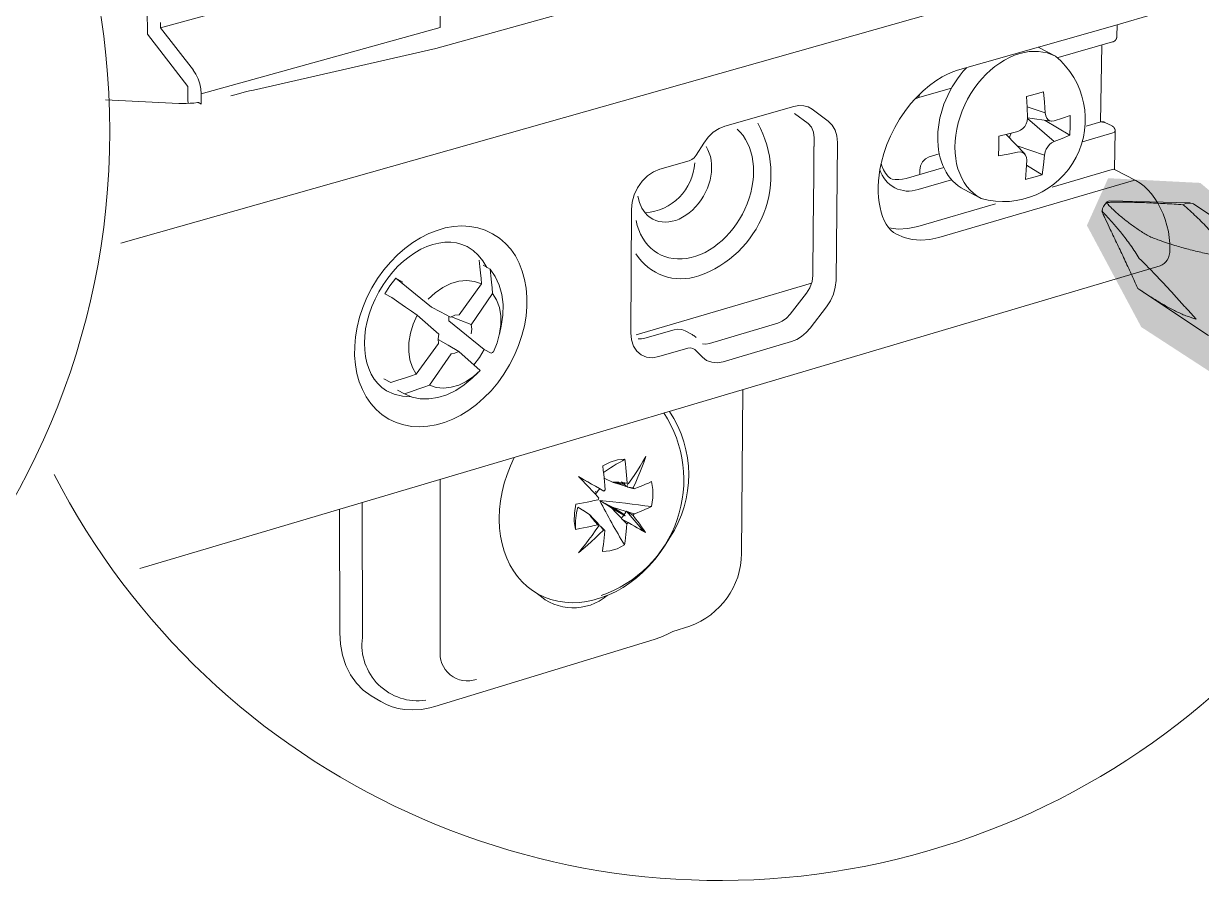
# Model space of a CAD drawing. Header units: metres. Extents: x -8.4 to 7.9, y -3.9 to 2.
# Drawn here: x 7.6978 to 7.84, y -2.4105 to -2.307 of the extents above; entities that cross this region are included whole.
import ezdxf

# ---------------------------------------------------------------- set-up
doc = ezdxf.new("R2010")
doc.units = ezdxf.units.M
doc.header["$MEASUREMENT"] = 0
doc.layers.add('PDF22_Geometry_Num_Penna__1', color=255, linetype='Continuous', lineweight=18)
doc.layers.add('PDF22_Geometry_Num_Penna__7', color=7, linetype='Continuous', lineweight=18)

msp = doc.modelspace()

# ---------------------------------------------------------------- hatches: boundary and pattern name
at = {"layer": 'PDF22_Geometry_Num_Penna__1', "linetype": 'Continuous', "lineweight": 18}
msp.add_hatch(color=255, dxfattribs=at).paths.add_polyline_path([(7.899829348197472, -2.361952960745344), (7.85902082251877, -2.335127036613877), (7.847321246658182, -2.332558074246322), (7.83990178548997, -2.326277892041114), (7.828769615230562, -2.325708997186386), (7.826202142116553, -2.331415816776226), (7.832766771749124, -2.343687265998637), (7.844183389435897, -2.351106727166847), (7.845038220971534, -2.353960136961767), (7.88813126159043, -2.38335502346079), (7.900687158240204, -2.361952960745344)])

# ---------------------------------------------------------------- linework, layer by layer
at = {"layer": 'PDF22_Geometry_Num_Penna__7', "color": 7, "linetype": 'Continuous', "lineweight": 18, "flags": 128}
for points in [[(7.54664929545804, -2.37601642876015, 0.2304081888433974), (7.617726899467507, -2.410525411937542, 2.414180422677264), (7.527287779587474, -2.320087245418936, 0.00740910550169877), (7.527332187707567, -2.322964749676418)], [(7.829808816355246, -2.308611323996127), (7.829843069186812, -2.307168237309657), (7.834225942373895, -2.30591428582358, 0.3215928456771213)], [(7.818097773242349, -2.310646984668714), (7.819238541458897, -2.31042061812966), (7.820355481618704, -2.310398279326463), (7.821405405368924, -2.310579968259125), (7.822388312709552, -2.310952281645728, -0.8104904971681466), (7.813444302685885, -2.328172520402856), (7.81137572950992, -2.327092811581709)], [(7.771721524255041, -2.334830079456723, 0.3509979152315183), (7.779313292058572, -2.337494354051249, 0.4649187037790253), (7.786451284306511, -2.319073776935715)], [(7.778827497551734, -2.323850259835113, -0.37676351359061), (7.772838464414847, -2.329893799651796), (7.772434876703771, -2.329314480022243), (7.772140004501581, -2.328636869658626), (7.771959804822466, -2.327869904082226)], [(7.809863243608189, -2.325894558178269), (7.805819920229687, -2.327069579226385, -0.4285655854134202), (7.801201149280854, -2.324684539671812)], [(7.837819213330671, -2.328913870818258, 0.006481442675029155), (7.835637456885181, -2.32877239173135, 0.001988758937088448), (7.833391662537198, -2.328669633236648, 0.003763686350495727), (7.831483928744247, -2.328614530855429, 0.01153663450034765), (7.829540452866182, -2.328602616827059)], [(7.842234403319712, -2.333514770724534, 0.007793931359734243), (7.841588067280571, -2.332668874710173, 0.01929173166669783), (7.840891096620848, -2.331860210034475, 0.02203791382647248), (7.839409289342172, -2.330339682163592, 0.01485140509947072), (7.837818766554608, -2.328914466519677, -0.2507622049766882), (7.839069590608237, -2.328809176293946), (7.83937488758525, -2.329016182536897), (7.847678965360028, -2.334541313194075)], [(7.837661203529396, -2.34083072877127, 0.001942019522291874), (7.836803393486664, -2.339876117248021, 0.002209735094478507), (7.835546463493498, -2.338482175928582, 0.005832171828462046), (7.834255280668761, -2.337134401469082, 0.006436496619299158), (7.832530725062019, -2.335391974819784, 0.008315143913755903), (7.831483184117473, -2.333812174657753, 0.01186165140852935), (7.83036922246476, -2.332348238421632, 0.01402429534483143), (7.829416100195059, -2.33120449169799, 0.009581422753995896), (7.828458510164716, -2.330141164665854)], [(7.829074912207575, -2.329214551109279, -0.001097991427595984), (7.829645296315848, -2.329762596414358, 0.004541414673028783), (7.830657988727409, -2.330630831231914, 0.002570517256492075), (7.831710890984719, -2.331427581879242, 0.00854842277991847), (7.832789110552318, -2.33216327313117, 0.008327160809686603), (7.833927495963194, -2.33282018287049, 0.00793559278345003), (7.835252931619501, -2.333313125794351, 0.003984696655205839), (7.836597727571905, -2.333756923351182, 0.009908491504765598), (7.838267180797431, -2.334239441500216, 0.009924209020234168), (7.839961951333245, -2.334660900253851, 0.01043457545377388), (7.841673103658072, -2.335036192147546, 0.0003313743048826021), (7.84339453183236, -2.335365912882724, 0.01488672418524208), (7.842839040259551, -2.334414279866566)], [(7.833400895909185, -2.339714086462172, 0.001971036958615192), (7.832347993651873, -2.339024562070184, -0.001346717691177675), (7.831556753242668, -2.337264115452976, 0.0001448107978754867), (7.830733196031502, -2.335493392986292, 0.004227553143123407), (7.829890278524233, -2.333710756491242, 0.001976798741898901), (7.829026511467318, -2.331889399403984, -0.005722163386409527), (7.828505272726074, -2.330790330286734)], [(7.835680943088737, -2.341108027781609, 0.01735793116001719), (7.83692000203935, -2.341772234863312, 0.019840187441033), (7.838162039497056, -2.342320280168388)], [(7.776171860627774, -2.380443383852206), (7.778228221924658, -2.379812238199237, 0.313147600061206), (7.784496490101493, -2.371036662751667), (7.784642436949041, -2.351226612077333)], [(7.752486325449621, -2.386240452206958, -0.5593269646306472), (7.748094218890551, -2.382659839905326), (7.748094218890551, -2.362081334401045)], [(7.76879558781241, -2.365524935376407), (7.768109041927517, -2.365073691551845), (7.76736143664722, -2.364646275784026, 0.01650723422363104), (7.770342922247131, -2.369994929895954), (7.770412917163811, -2.369546664578484), (7.770468019545029, -2.369137119853222), (7.770514186404967, -2.368752892438249), (7.770557374757812, -2.368361218755543), (7.770605030871297, -2.367932313734177), (7.770648219224143, -2.367467666627698), (7.770715235633731, -2.367388736189738), (7.77079699565343, -2.367310103602487), (7.771203561871601, -2.367534980887995), (7.771563961229831, -2.367737519370307), (7.771881172235218, -2.367932611584886), (7.772195404733508, -2.368109832756909), (7.772536443795636, -2.368301946464396), (7.772884929125497, -2.368508952707347), (7.77264664855807, -2.368157488870394), (7.772411346497738, -2.367816449808267), (7.772183490705138, -2.367502217309974), (7.771948188644806, -2.367185006304589), (7.771689058527728, -2.366848435003101), (7.771395675579087, -2.366464207588127), (7.771438863931933, -2.366362938346971), (7.771496944820242, -2.366260179852269), (7.770738914765121, -2.366021899284844), (7.771395675579087, -2.366464207588127)], [(7.77149754052166, -2.366260626628333), (7.771881767936633, -2.366111701273692), (7.772242167294865, -2.365967243679691), (7.772571292328622, -2.365830232353421), (7.772885524826916, -2.365696199534244), (7.773222096128403, -2.365547274179603), (7.773597388022098, -2.365376010021766, 0.01131451323624894), (7.767361436647218, -2.364646275784025)], [(7.746343750272104, -2.388768013325932, -0.4960148738412882), (7.738687497790013, -2.381202605310165), (7.738653244958447, -2.364881875695068)], [(7.764458434709204, -2.36509439217614), (7.76429014905846, -2.366159208461823), (7.76427823503009, -2.367173390126927), (7.764446520680832, -2.368125023143083, -0.0774588774739584), (7.764697013127338, -2.365446302789157), (7.765441639900541, -2.365876697064069)]]:
    msp.add_lwpolyline(points, format="xyb", dxfattribs=at)
for points in [[(7.748082453787535, -2.307508531745011), (7.748070539759163, -2.272132803003609)], [(7.747561810747711, -2.310048006892348), (7.783658338205574, -2.299964271129612)], [(7.736438427084225, -2.301452482198539), (7.714312587145225, -2.307540550696259), (7.714300673116854, -2.306894214657118)], [(7.814572412247288, -2.303756357434834), (7.70952493484423, -2.333538449855923)], [(7.712686024421838, -2.30535045443091), (7.712709852478581, -2.30832002600245), (7.717587157843071, -2.314644885814049)], [(7.718265512833459, -2.312656881254948), (7.714313033921289, -2.307539806069486)], [(7.748082900563598, -2.307507936043593), (7.719213720566459, -2.315536501912284), (7.719170532213611, -2.314925907958256), (7.719045434915714, -2.31430637848295), (7.718841407179855, -2.313695784528922), (7.718579298555688, -2.313131357434833), (7.718265066057396, -2.312656285553529)], [(7.810575851430145, -2.312677432953888), (7.829843813813587, -2.30716868408572)], [(7.829310809969328, -2.309256021856367), (7.82932570250479, -2.309256021856367), (7.829334638026068, -2.309245597081542), (7.829345062800894, -2.309245597081542), (7.829356976829266, -2.309245597081542), (7.829368890857636, -2.309233683053171), (7.829380804886008, -2.309233683053171), (7.829392718914378, -2.309233683053171), (7.829403143689205, -2.309224747531893), (7.829426971745947, -2.309224747531893), (7.829426971745947, -2.309212833503522), (7.829447821295596, -2.309212833503522), (7.829447821295596, -2.30920091947515), (7.829459735323966, -2.30920091947515), (7.829470160098793, -2.309190494700326), (7.829482074127163, -2.309190494700326), (7.829493988155535, -2.309178580671954), (7.829502923676814, -2.309165177390037), (7.829517816212278, -2.309165177390037), (7.829526751733556, -2.309156241868758), (7.829537176508381, -2.309156241868758), (7.829537176508381, -2.309145817093933), (7.829549090536752, -2.309145817093933), (7.829549090536752, -2.309132413812016), (7.829561004565122, -2.309132413812016), (7.829572918593496, -2.309120499783644), (7.829584832621866, -2.309111564262366), (7.829595257396691, -2.309099650233994), (7.829607171425063, -2.30908922545917), (7.829619085453435, -2.309075822177252), (7.829628020974712, -2.309065397402427), (7.829639935003084, -2.309053483374056), (7.829651849031456, -2.309044547852777), (7.829651849031456, -2.309032633824406), (7.829662273806279, -2.309032633824406), (7.829662273806279, -2.309020719796035), (7.829674187834651, -2.309020719796035), (7.829674187834651, -2.309007316514117), (7.829686101863023, -2.308998380992839), (7.8296950373843, -2.308986466964468), (7.8296950373843, -2.308974552936096), (7.829709929919765, -2.308964128161271), (7.829717376187499, -2.308950724879354), (7.829729290215869, -2.30893136458325), (7.829729290215869, -2.308917961301333), (7.829741204244239, -2.308904558019415), (7.829753118272611, -2.308883708469765), (7.829753118272611, -2.308873283694941), (7.829753118272611, -2.308861369666569), (7.829765032300982, -2.308861369666569), (7.829765032300982, -2.308849455638198), (7.829775457075807, -2.308828606088548), (7.829775457075807, -2.308818181313723), (7.829775457075807, -2.308803288778259), (7.829787371104177, -2.308792864003435), (7.829787371104177, -2.308773503707331), (7.829787371104177, -2.308760100425413), (7.829799285132549, -2.308760100425413), (7.829799285132549, -2.308748186397042), (7.829799285132549, -2.308724358340299), (7.829799285132549, -2.308713933565475), (7.829808220653827, -2.30870350879065), (7.829808220653827, -2.308693084015825), (7.829808220653827, -2.308681169987453), (7.829808220653827, -2.308657341930711), (7.829808220653827, -2.308636492381062), (7.829808220653827, -2.308623089099144), (7.829808220653827, -2.308611175070772)], [(7.722805949045751, -2.315751996900449), (7.72329144570188, -2.315626899602551), (7.723721839976792, -2.315501802304653), (7.724138830969788, -2.315402022317043), (7.724569225244699, -2.31528734979397), (7.725030893844086, -2.315175655777989), (7.725537240049866, -2.315060983254916), (7.747561810747711, -2.310048155817702)], [(7.820311250788376, -2.309890890643202), (7.822388759485617, -2.310952728421792)], [(7.822740074397214, -2.31114231039825), (7.829310661043972, -2.309255426154949)], [(7.827856553881257, -2.318925149431784), (7.828012925503631, -2.309627739541551)], [(7.805471137049119, -2.316115374765773), (7.805639422699863, -2.315920282551193), (7.806407877529812, -2.315165231003165), (7.807176332359758, -2.314509959442744), (7.80795521196453, -2.313944043095109), (7.808723666794475, -2.313468971213804), (7.809365535072978, -2.313142824687141), (7.809988043055378, -2.312871780541694), (7.81057629820621, -2.312676688327115)], [(7.71764300485106, -2.316677567979543), (7.717611730526586, -2.316259087733002), (7.717599816498214, -2.315854010768378), (7.717587902469842, -2.314644736888694)], [(7.809840309103575, -2.314850253878099), (7.805729969315485, -2.316022296419123), (7.805855066613383, -2.315943365981163), (7.805933997051343, -2.315798908387161), (7.805965271375817, -2.315594880651303)], [(7.707648773226464, -2.316258640956938), (7.716514299588236, -2.316677121203479)], [(7.718966206627045, -2.316609360167117), (7.719225336744119, -2.316758285521758), (7.719213422715748, -2.315537097613703)], [(7.801358265530001, -2.323951380150914), (7.801392518361568, -2.323768201964706), (7.801687390563758, -2.32272125672158), (7.802047789921988, -2.321656440435897), (7.80248711971818, -2.320631833995968), (7.802996444431051, -2.319593824274121), (7.803583210328337, -2.318584110369656), (7.804217632339106, -2.317636945114139), (7.804907156731095, -2.316746371493386), (7.805471583825184, -2.31611492798971)], [(7.805459520871458, -2.316115374765773), (7.805730565016904, -2.316023041045896)], [(7.818921032602804, -2.315853563992315), (7.818979113491113, -2.317138789802866), (7.819011877069134, -2.318428483374056)], [(7.820954161544361, -2.315263819587937), (7.819947426146988, -2.315560181043672), (7.818921330453512, -2.315853563992315)], [(7.820953416917589, -2.31526456421471), (7.821078514215487, -2.316542343757529), (7.821169358681817, -2.317808209271977), (7.821224461063035, -2.318156694601837), (7.821349558360933, -2.318451566804026), (7.821517844011677, -2.318645169765059), (7.821709957719164, -2.318765799302318), (7.821972066343332, -2.318835794218999), (7.822265449291975, -2.31878962735906)], [(7.718786155873285, -2.316566171814271), (7.71834384757, -2.316630209716767), (7.717882178970613, -2.316664462548334), (7.717419021117681, -2.316688290605077), (7.716964798786026, -2.316700204633448), (7.716515044215011, -2.316677865830252)], [(7.718966504477755, -2.316609806943181), (7.718932251646186, -2.316588957393531), (7.718896509561072, -2.316575554111614), (7.718875660011421, -2.316575554111614), (7.718841407179855, -2.316566618590335), (7.718817579123113, -2.316566618590335), (7.718786304798638, -2.316566618590335)], [(7.782474977337597, -2.319422560116284), (7.790799904662024, -2.317050179216854)], [(7.790799606811315, -2.317049881366145), (7.79140722225825, -2.316938187350164), (7.79199547740908, -2.316962015406907), (7.792547990474799, -2.317109451508002), (7.79303348713093, -2.317389431174727), (7.794965048980621, -2.318826560847011)], [(7.818979113491113, -2.317083985272358), (7.821169805457882, -2.317807762495913)], [(7.790878239398567, -2.317899947290435), (7.792516418299615, -2.319106242663027)], [(7.792515822598197, -2.319105646961608), (7.792922388816367, -2.319544976757799), (7.793169604905072, -2.320134721162177), (7.793248535343031, -2.320822756300618)], [(7.794964900055267, -2.318826411921656), (7.795441461190118, -2.319286591267497), (7.795791435773524, -2.319897185221524), (7.796005888284207, -2.320609048416708), (7.796072904693795, -2.321399842049851)], [(7.819011728143781, -2.318427143045864), (7.818978964565759, -2.318812859714384), (7.818865781296233, -2.319161345044244), (7.818697495645487, -2.319454727992886), (7.81848155388126, -2.319704922588683), (7.818200084960988, -2.319916396592273), (7.817870959927229, -2.320068300454007), (7.816730191710682, -2.320358704895557), (7.815555170662566, -2.320641663069375)], [(7.821893582681436, -2.318826411921656), (7.819010387815587, -2.318404953168023)], [(7.819011132442362, -2.318497733663964), (7.822230898609699, -2.321284127049295)], [(7.821169358681817, -2.318724398053727), (7.824138930253357, -2.320507034548779)], [(7.824185692814713, -2.318145823050948), (7.823245973826931, -2.318473458831158), (7.822266044993392, -2.318789180582996)], [(7.824139228104067, -2.320507481324843), (7.824185394964005, -2.319332460276726), (7.824185394964005, -2.318145525200238)], [(7.82610548956139, -2.319431942413626), (7.827879190535163, -2.318913682179476)], [(7.829243942485093, -2.319399178835606), (7.828386132442362, -2.31897027381424)], [(7.779921205356216, -2.321468198787632), (7.780452868872284, -2.320766760367273), (7.781072398347589, -2.32016659118807), (7.781761922739576, -2.319715347363508), (7.782475275188307, -2.319421964414865)], [(7.818697048869423, -2.322776210177443), (7.816460190042718, -2.320424678827663)], [(7.817036084389113, -2.320280668009724), (7.816934815147959, -2.320562136929996), (7.816855884709999, -2.320845095103814)], [(7.824138781328004, -2.320508225951616), (7.823202040847311, -2.320902878141415), (7.822231047535053, -2.321284127049295), (7.82193766458641, -2.321433052403936), (7.821666620440964, -2.321656440435897), (7.821462592705106, -2.321918549060066), (7.821294307054361, -2.322202996487429), (7.821157295728091, -2.322538078535372), (7.821079854543679, -2.322910391921974)], [(7.829619830080206, -2.320019452937685), (7.829537921135155, -2.320144550235583), (7.829345807427669, -2.32023688395546), (7.825662883407397, -2.321310635762421)], [(7.829526751733556, -2.324651925019145), (7.829619085453435, -2.320018857236266), (7.829619085453435, -2.320008432461441), (7.829619085453435, -2.319998007686617), (7.829619085453435, -2.319987582911792), (7.829619085453435, -2.31997566888342), (7.829607171425063, -2.319966733362142), (7.829607171425063, -2.319953330080224), (7.829607171425063, -2.3199429053054), (7.829607171425063, -2.319930991277028), (7.829607171425063, -2.319917587995111), (7.829607171425063, -2.31989673844546), (7.829607171425063, -2.319884824417089), (7.829595257396691, -2.319884824417089), (7.829595257396691, -2.319872910388718), (7.829595257396691, -2.319853550092615), (7.829595257396691, -2.319841636064243), (7.829584832621866, -2.319826743528779), (7.829584832621866, -2.31980589397913), (7.829584832621866, -2.319795469204305), (7.829572918593496, -2.319795469204305), (7.829572918593496, -2.319783555175934), (7.829572918593496, -2.319771641147562), (7.829561004565122, -2.319759727119191), (7.829561004565122, -2.319740366823088), (7.829549090536752, -2.319740366823088), (7.829549090536752, -2.319725474287623), (7.829549090536752, -2.319715049512799), (7.829537176508381, -2.31970611399152), (7.829537176508381, -2.319692710709603), (7.829526751733556, -2.319680796681232), (7.829526751733556, -2.319670371906406), (7.829517816212278, -2.319661436385128), (7.829502923676814, -2.319649522356757), (7.829502923676814, -2.319634629821293), (7.829493988155535, -2.319622715792922), (7.829482074127163, -2.319615269525189), (7.829482074127163, -2.319603355496818), (7.829470160098793, -2.31959441997554), (7.829459735323966, -2.319581016693622), (7.829447821295596, -2.319570591918797), (7.829447821295596, -2.319558677890426), (7.829435907267226, -2.319558677890426), (7.829435907267226, -2.319545274608508), (7.829426971745947, -2.319533360580137), (7.829412079210482, -2.319533360580137), (7.829403143689205, -2.319524425058859), (7.829403143689205, -2.319514000284034), (7.829392718914378, -2.319514000284034), (7.829392718914378, -2.319500597002116), (7.829380804886008, -2.319500597002116), (7.829368890857636, -2.319490172227291), (7.829356976829266, -2.319478258198919), (7.829345062800894, -2.319469322677641), (7.829334638026068, -2.319469322677641), (7.829334638026068, -2.319454430142177), (7.82932570250479, -2.319445494620899), (7.829310809969328, -2.319445494620899), (7.829301874448048, -2.319432091338981), (7.829289960419676, -2.319432091338981), (7.829278046391306, -2.319423155817702), (7.82926762161648, -2.319411241789331), (7.82925570758811, -2.319411241789331), (7.82924379355974, -2.31939932776096)], [(7.77899622997854, -2.322910094071265), (7.779921056430861, -2.321468496638341)], [(7.79320519806483, -2.32533013108418), (7.793236472389304, -2.321883998377789)], [(7.793237217016077, -2.321883253751016), (7.793249131044448, -2.320822905225973)], [(7.796073202544505, -2.321398948497723), (7.795901938386668, -2.338047313893031)], [(7.815555617438629, -2.320641216293311), (7.815543703410257, -2.321831129876891), (7.815521364607062, -2.323003172417915)], [(7.817769094984658, -2.321804919014474), (7.821079705618323, -2.32290994514591)], [(7.778149738262761, -2.323602448044991), (7.778463970761055, -2.323455011943896), (7.778757353709696, -2.323230134658388), (7.778995634277122, -2.32290994514591)], [(7.80601218286253, -2.324730855457105), (7.80610302732886, -2.324223019997779), (7.806338329389193, -2.323736034088103), (7.806701707254518, -2.32335180667313), (7.807129123022336, -2.323140332669539)], [(7.807129123022336, -2.323139885893476), (7.80837116048004, -2.322776508028152)], [(7.815520768905643, -2.323003172417915), (7.816695789953759, -2.322799144682057), (7.817836558170309, -2.322560864114632)], [(7.817836558170309, -2.322561608741405), (7.818164193950518, -2.322525866656291), (7.818435238095964, -2.322595861572973), (7.818639265831824, -2.322729894392149), (7.818798615961289, -2.322924986606729), (7.818908820723723, -2.323194541498629), (7.818932648780465, -2.323532602053664), (7.818865632370877, -2.324719537130152), (7.818764363129723, -2.325873708628619)], [(7.820797045295216, -2.325283517448177), (7.820953416917589, -2.32410849640006), (7.821078514215487, -2.322909647295201)], [(7.771180478441631, -2.32949825390987), (7.771271322907961, -2.328604701782024), (7.77152896377149, -2.327700724879354), (7.771937019243206, -2.326854828864994), (7.772477618280553, -2.326074460006675), (7.773134379094519, -2.325420677699801), (7.773856667064527, -2.324926245522394), (7.774613207866103, -2.324606056009916)], [(7.774612761090041, -2.324605907084561), (7.778149738262761, -2.323602150194281)], [(7.802478035271545, -2.325757844702708), (7.802160824266161, -2.325476375782437), (7.801867441317518, -2.325104062395835), (7.801629160750093, -2.324696006924118), (7.801437047042605, -2.324234338324732), (7.801358116604646, -2.323951380150914)], [(7.80891563157661, -2.32441364445172), (7.804362983485235, -2.325733123093838), (7.803911739660674, -2.32583588158854), (7.803469431357391, -2.325883537702025), (7.803050951110849, -2.325874602180747), (7.80269055175262, -2.325813542785344), (7.80247758849548, -2.325758440404127)], [(7.806000566684868, -2.325260285092853), (7.806012480713238, -2.324731600083878)], [(7.818897651322126, -2.324143344933046), (7.820796449593797, -2.325284113149595)], [(7.829267174840417, -2.324663987972871), (7.822015999322951, -2.326772770994586)], [(7.829502774751458, -2.324640904542902), (7.829411930285127, -2.324628990514531), (7.829267472691126, -2.324664732599644)], [(7.836236434661548, -2.334309287491545), (7.836224520633178, -2.333595935042814), (7.836157504223588, -2.332864711551528), (7.83604432095406, -2.332130509553147), (7.835876035303316, -2.331418646357964), (7.835660093539087, -2.330705293909234), (7.835400963422011, -2.33001874802434), (7.835104601966278, -2.329360497956827), (7.834768030664788, -2.328727565199602), (7.834406142053012, -2.328152713330689), (7.834011489863212, -2.327610625039796), (7.8335810955883, -2.327113214355295), (7.833129851763739, -2.326682820080383), (7.832632441079238, -2.32629859266541), (7.832123116366366, -2.325996274195488), (7.829525858181428, -2.324652967496627)], [(7.793146968251166, -2.331869741257171), (7.793205049139474, -2.325330428934889)], [(7.831821095747155, -2.325975871421903), (7.808304292995808, -2.332875583102416)], [(7.818763916353656, -2.325874006479328), (7.819790012047133, -2.325589559051964), (7.820796747444507, -2.32528426207495)], [(7.832123563142431, -2.325996125270134), (7.831989530323253, -2.325961872438566), (7.83182124467251, -2.325975275720484)], [(7.815148455519039, -2.328785795013268), (7.805764668923117, -2.331531978552846)], [(7.828921072316231, -2.328439543563728), (7.838653344242016, -2.328686759652431)], [(7.771113610957397, -2.344393916806408), (7.771180627366985, -2.329498402835224)], [(7.828385834591653, -2.330551900793954), (7.828040327768886, -2.329762596414357)], [(7.792323262114647, -2.339605519878639), (7.792731317586362, -2.338936845036301), (7.793000872478262, -2.338205621545014), (7.793091716944594, -2.33746099477181), (7.79314681932581, -2.33187033695859)], [(7.805764966773826, -2.331531382851427), (7.804578031697337, -2.331778598940131), (7.803414924677592, -2.33184561534972), (7.802295006010694, -2.331719028798275)], [(7.803199429689427, -2.332479888435135), (7.804124256141747, -2.33287602987848), (7.805107163482377, -2.333111331938813), (7.806148151711317, -2.333190262376772), (7.807209989489906, -2.333111331938813), (7.808304590846517, -2.33287602987848)], [(7.753728362907327, -2.336476300326924), (7.753254780279568, -2.335707845496977), (7.752690353185478, -2.335019810358536), (7.752058909681801, -2.334434533714797), (7.751335132458247, -2.333968397354771)], [(7.835061264688076, -2.336275697874223), (7.835311459283873, -2.336158046844056), (7.835534847315835, -2.336015078503602), (7.835738875051692, -2.335821475542568), (7.835896735927611, -2.335607023031885), (7.836044172028704, -2.335313640083243), (7.836146930523408, -2.334996429077857), (7.836212457679451, -2.334668793297647), (7.836236285736194, -2.334309883192963)], [(7.752803387529652, -2.335594811152805), (7.752882317967612, -2.336397518814319), (7.752952312884292, -2.337142145587523), (7.753019329293882, -2.337833159233057), (7.753074431675098, -2.338478006018653)], [(7.71179366369683, -2.372863530077047), (7.835060668986658, -2.336275548948868)], [(7.751820480189022, -2.343399691138826), (7.754417738373959, -2.339618476384492), (7.754350721964371, -2.338963204824072), (7.754283705554783, -2.338258787896621), (7.75420179660973, -2.337514161123416), (7.754112441396944, -2.336695071672891)], [(7.753277416933474, -2.336228935312866), (7.754112888173009, -2.336693582419345)], [(7.755459024453608, -2.343582869325034), (7.755651138161094, -2.342258922922276), (7.755674966217838, -2.340970718604632), (7.755526040863198, -2.339751019950123), (7.755220743886182, -2.33861174098712), (7.754735247230053, -2.337584156040098), (7.754112739247653, -2.336695071672891)], [(7.742715928633049, -2.337796821446525), (7.742017468719783, -2.33869037357437), (7.741406874765755, -2.339661366886629)], [(7.743552889126131, -2.338259979299458), (7.742715928633049, -2.337796821446525), (7.747043699438914, -2.34127422847739)], [(7.753073835973679, -2.338477410317234), (7.75222793995932, -2.338169134833127), (7.751313538281823, -2.338058930070693), (7.750351480490843, -2.338136371255106), (7.749371551657307, -2.338419329428924), (7.748410983119872, -2.338894401310228), (7.747495092188831, -2.339537758842277), (7.746649196174469, -2.340338977250245)], [(7.750386180098476, -2.342203373764995), (7.753074282749743, -2.33847726139188)], [(7.784755322367858, -2.340792901731191), (7.792943238366017, -2.338396692775019)], [(7.795901491610603, -2.338047611743741), (7.795810647144273, -2.338869679701358), (7.795587259112311, -2.339708129447986), (7.79522685975408, -2.340519772630779), (7.794741363097951, -2.341255463882705)], [(7.741407023691111, -2.339661962588048), (7.742242494930646, -2.340123631187435)], [(7.742241899229227, -2.340123780112789), (7.743090773750681, -2.340722460038446), (7.74388305663737, -2.341274973104164), (7.744615769382203, -2.341784297817036), (7.74529337974582, -2.34225936969834)], [(7.75451081672061, -2.346663390285781), (7.754962060545172, -2.345591127732367), (7.755267357522185, -2.344484612347385), (7.755411815116186, -2.343390010990774), (7.755401390341363, -2.342314769930266), (7.755231615437071, -2.34131399154708), (7.75489206562849, -2.340407036137316), (7.754418483000733, -2.339619221011266)], [(7.792323857816064, -2.339606115580057), (7.790358043134805, -2.342148271383778)], [(7.840904946678831, -2.34471648912456), (7.832600868904053, -2.339191358467382)], [(7.747044146214979, -2.341274973104164), (7.748137258318041, -2.341866206762088), (7.749336107422901, -2.342506585787044)], [(7.771767988965691, -2.344611794600247), (7.784755769143923, -2.340793348507255)], [(7.794740916321886, -2.341255166031996), (7.792775101640626, -2.343806257356995)], [(7.745293081895112, -2.342258773996921), (7.744807585238981, -2.343332525803882), (7.744478460205225, -2.344439041188864), (7.744298260526109, -2.345545556573846), (7.744286346497739, -2.346631222409179), (7.744435271852377, -2.347645404074283), (7.744740568829394, -2.348574698287242), (7.745191812653954, -2.349384852216489)], [(7.747902254108419, -2.344542097534276), (7.745293081895112, -2.34225907184763)], [(7.749120910285446, -2.342380892787727), (7.749132824313816, -2.342654915440266), (7.749120910285446, -2.342937873614084)], [(7.749120910285446, -2.342937128987311), (7.753402514231372, -2.346395175722073)], [(7.749336107422901, -2.342505990085625), (7.749864792431878, -2.342270688025293), (7.750386031173121, -2.342203671615704)], [(7.751832096366683, -2.344510078583028), (7.751890177254993, -2.343945651488939), (7.751820182338311, -2.343399095437407), (7.750590058908979, -2.342904663259999), (7.7494612047208, -2.342441505407066)], [(7.788868342812331, -2.343230214085244), (7.780598517869122, -2.345659186619437)], [(7.790357596358739, -2.342148271383778), (7.789906352534179, -2.342633768039907), (7.789408941849678, -2.342994167398138), (7.788868342812331, -2.343230958712017)], [(7.747890489005402, -2.345659037694082), (7.747835386624186, -2.345115460149643), (7.747902403033774, -2.344542097534276)], [(7.755255443493813, -2.344530332431259), (7.755459471229671, -2.343583167175743)], [(7.774487663792141, -2.347263261614274), (7.773731122990566, -2.347386869658627), (7.773022238302475, -2.347319853249038), (7.772375902263334, -2.347048809103592), (7.771835303225987, -2.346599054532576), (7.771439161782642, -2.345976546550177), (7.771191945693936, -2.345228941269879), (7.771113015255977, -2.344393470030345)], [(7.772818657342682, -2.345049188366828), (7.776328827951567, -2.344021603419806), (7.776805389086417, -2.343945651488939), (7.777256632910981, -2.343975436559867), (7.777663199129148, -2.344137765196426)], [(7.777663943755923, -2.34413791412178), (7.778509839770282, -2.344586179439249)], [(7.77899622997854, -2.344958046049788), (7.77890538551221, -2.344882094118921), (7.778816030299425, -2.344801674427415), (7.778714761058269, -2.344721254735909), (7.778612002563567, -2.344652749072774), (7.778510733322412, -2.344585732663186)], [(7.792774654864563, -2.343807001983768), (7.792289158208432, -2.344362493556579), (7.791736645142717, -2.344825651409512), (7.791148389991885, -2.345187540021289), (7.790537796037857, -2.345419863574529)], [(7.74788974437863, -2.345659037694082), (7.745191216952535, -2.349385150067199), (7.74451360658892, -2.349611516606252), (7.743780893844087, -2.349863200455595), (7.742978186182571, -2.350119352065578), (7.742118886886293, -2.350403799492942)], [(7.747835237698831, -2.34520809172023), (7.749031108296598, -2.345894637605125), (7.75031931261424, -2.346651178406701)], [(7.772818061641261, -2.345048890516119), (7.772399581394722, -2.345126331700532), (7.771991525923005, -2.345114417672161)], [(7.780598815719832, -2.345659037694082), (7.780171399952011, -2.345737968132043), (7.779763344480295, -2.345729032610764)], [(7.790537944963213, -2.345420459275948), (7.782271098527095, -2.347871770613337)], [(7.751957193664581, -2.349850690725805), (7.750986200352323, -2.350663823162145), (7.7499586154053, -2.351339944272215), (7.748884863598341, -2.351861183013458), (7.747800687016555, -2.352197754314946), (7.746726935209593, -2.35236603996569), (7.745677011459374, -2.352346679669588), (7.744682190090374, -2.352142651933729), (7.743757363638053, -2.351770338547127), (7.744603259652414, -2.351476955598485), (7.745395542539103, -2.351205911453038), (7.746116341255566, -2.350955716857241), (7.746793951619181, -2.350720414796909), (7.749403123832489, -2.346924307507112)], [(7.75031931261424, -2.346651029481346), (7.749856154761308, -2.346846121695926), (7.749403421683199, -2.346925052133885)], [(7.752916719724534, -2.348923332542457), (7.750319461539596, -2.346650731630637)], [(7.752160476773665, -2.348256444804375), (7.75282617310891, -2.347355446408797), (7.753402514231372, -2.346394877871363), (7.754237985470906, -2.346858035724297)], [(7.754237389769489, -2.346857291097523), (7.754319298714541, -2.346799210209213), (7.754386315124129, -2.346756021856367), (7.754453331533717, -2.346706876489336), (7.754511412422029, -2.34666368813649)], [(7.77800140860954, -2.346235080965833), (7.77448825949356, -2.347262665912856)], [(7.778847900325318, -2.346415280644949), (7.778600684236614, -2.346258909022576), (7.778319215316343, -2.346191892612988), (7.778002004310957, -2.346235080965833)], [(7.779752472929407, -2.347319853249038), (7.778848496026735, -2.346415876346368)], [(7.782271396377802, -2.34787251524011), (7.781558043929073, -2.347997612538009), (7.780880433565458, -2.347939531649699), (7.780269839611429, -2.347716143617737), (7.779753068630824, -2.347320002174393)], [(7.746793951619181, -2.350720116946199), (7.747608573309068, -2.350979247063274), (7.74847829738017, -2.351058177501234), (7.749391209804119, -2.350967333034903), (7.750319014763533, -2.350696288889457), (7.75123192718748, -2.350256959093266), (7.752113565286954, -2.349655300660517), (7.752916272948469, -2.348922587915684)], [(7.741284904900305, -2.349928876536992), (7.74212037613984, -2.35040245916475)], [(7.752655057876429, -2.349184249763788), (7.751956597963162, -2.349849946099033)], [(7.741610604650904, -2.351374792805201), (7.742523517074853, -2.35178135902337), (7.743518338443853, -2.352031553619167), (7.744557837419248, -2.352107505550034)], [(7.742922488099937, -2.351296011292596), (7.743757959339471, -2.351769593920354)], [(7.757061610194898, -2.359428080282763), (7.757037782138156, -2.35944595132532), (7.756576113538769, -2.360454175976239), (7.756168058067053, -2.361493674951633), (7.755831486765564, -2.36254359870185), (7.755560442620118, -2.36360543648044), (7.755368328912632, -2.364670252766123), (7.755243231614734, -2.365727622784073), (7.755197064754795, -2.366779035787838), (7.755208978783165, -2.36698157427015)], [(7.767725112363252, -2.360463409348226), (7.768603771955633, -2.36000174074884), (7.769507748858303, -2.359730696603394), (7.770389386957778, -2.359663680193805), (7.770456403367366, -2.360195343709873), (7.770514484255675, -2.360679351112456), (7.770557672608523, -2.361121659415739), (7.770593414693635, -2.361562478465476), (7.770624689018111, -2.36202563631841), (7.770670855878049, -2.362534961031281)], [(7.770389386957778, -2.359663680193805), (7.770096004009136, -2.359831965844549), (7.76982495986369, -2.359989826720468), (7.769360312757208, -2.360262360119461), (7.768987999370608, -2.360487237404969), (7.768673766872314, -2.360679351112456), (7.768402722726868, -2.3608476367632), (7.768176356187813, -2.360996562117841), (7.767814467576037, -2.361269095516834)], [(7.770761700344379, -2.363008990435103), (7.771506327117586, -2.363244292495436), (7.77146313876474, -2.363165362057476), (7.771405057876428, -2.363095367140795), (7.771710354853444, -2.362432649312643), (7.771970974224064, -2.361822055358616), (7.772207765537943, -2.361242735729062), (7.772446046105368, -2.360655969831777), (7.772681348165702, -2.360027504835192), (7.772931542761499, -2.359335001936112), (7.772580078924546, -2.359933681861769), (7.772242018369512, -2.360486194927486), (7.771912893335753, -2.360995519640358), (7.771588236062636, -2.361492930324859), (7.771224858197313, -2.362026083094474), (7.770816802725597, -2.362600934963387)], [(7.76725138081014, -2.364346489045134), (7.766831411310052, -2.363887798952839), (7.766436759120254, -2.363467829452752), (7.766076359762022, -2.363085091291325), (7.765689153839955, -2.362680014326702), (7.765273652100508, -2.362237706023418), (7.764810494247574, -2.361752209367289), (7.765374921341665, -2.362081334401045), (7.76590360635064, -2.362389609885152), (7.766378678231944, -2.362656186269959), (7.766831411310052, -2.362915316387034), (7.767318397219728, -2.363186360532481), (7.767847082228703, -2.363491657509495), (7.767462854813728, -2.363278694252358)], [(7.764810494247574, -2.361766804052044), (7.767318397219728, -2.363200955217235), (7.767318397219728, -2.363267971626824)], [(7.767846486527284, -2.363490912882721), (7.767916481443966, -2.363413471698308), (7.767995411881926, -2.363334541260349), (7.767961159050359, -2.362825216547477), (7.767916481443966, -2.362351633919719), (7.767882228612398, -2.361912304123527), (7.767836061752459, -2.361469995820245), (7.767779470117696, -2.360996413192486), (7.767724367736478, -2.360463260422872)], [(7.767317801518311, -2.363200657366527), (7.767463748365858, -2.363279587804486)], [(7.767882079687044, -2.36192362245048), (7.768117381747378, -2.36206063377675)], [(7.768807055064719, -2.362389014183734), (7.768117530672732, -2.362059889149977)], [(7.769993692290497, -2.362464668263891), (7.769645206960639, -2.362433393939416), (7.769339909983624, -2.362409565882674), (7.768806757214009, -2.362388716333024)], [(7.768807501840782, -2.362388865258379), (7.769507451007594, -2.362510984049184), (7.770275905837543, -2.362645016868361), (7.770401003135441, -2.362519919570462)], [(7.768975638566173, -2.362464668263891), (7.768819266943798, -2.362388716333024)], [(7.768975638566173, -2.362465115039955), (7.769632399380138, -2.362578298309482), (7.770342773321775, -2.36270339560738), (7.770455956591301, -2.362813600369814), (7.770558715086005, -2.362938697667713)], [(7.768976383192943, -2.362465263965309), (7.769700160416501, -2.362679716475992), (7.77055797045923, -2.362938846593067), (7.770616051347541, -2.362915018536325)], [(7.769993692290497, -2.362397651854303), (7.769993692290497, -2.362464668263891), (7.770142617645138, -2.36254359870185), (7.770275161210768, -2.362644867943006)], [(7.769993692290497, -2.362397949705012), (7.770130703616766, -2.362479858650064)], [(7.770130405766058, -2.362479262948646), (7.770816951650953, -2.362601381739451), (7.770738021212993, -2.362567128907884), (7.770671004803405, -2.362534365329862)], [(7.770671451579468, -2.362534514255217), (7.770130852542121, -2.362479411874001)], [(7.770424235490766, -2.362534514255217), (7.770342326545712, -2.362702799905962)], [(7.770761700344381, -2.363008692584394), (7.770615753496831, -2.362916358864517)], [(7.770796548877366, -2.362601381739451), (7.770616349198252, -2.362915614237743)], [(7.771404462175011, -2.363095962842214), (7.770761104642962, -2.363008096882975)], [(7.77360930205047, -2.362359973739578), (7.773245924185145, -2.362534216404508), (7.77289594960174, -2.362680163252056), (7.772571292328622, -2.362814196071233), (7.772254081323237, -2.362949718143956), (7.771902617486284, -2.363083750963133), (7.771506476042942, -2.363244590346146)], [(7.773597685872807, -2.36537645679783), (7.773765971523551, -2.364326533047612), (7.773777885551923, -2.36331086212896), (7.773609599901179, -2.362360718366351)], [(7.767146090584409, -2.364544559766806), (7.76667250795665, -2.364654764529241), (7.766233178160459, -2.364745608995571), (7.765825122688743, -2.364837942715448), (7.765406642442204, -2.364916873153408), (7.764967312646012, -2.365004739112647), (7.764457987933141, -2.365094094325431)], [(7.766843623189133, -2.363549738397805), (7.767035736896619, -2.363616754807393)], [(7.766843623189133, -2.363901649010821), (7.766898725570349, -2.363809315290943), (7.766968720487031, -2.363721449331706), (7.766843623189133, -2.363550185173869)], [(7.767035587971265, -2.363616605882038), (7.767169620790441, -2.363436406202923), (7.767317056891536, -2.363268120552179)], [(7.767250785108721, -2.364346637970488), (7.767192704220411, -2.364438971690365), (7.767146537360472, -2.36454470869216)], [(7.739737123689523, -2.388214904558787), (7.738786979926913, -2.387537294195171), (7.73796342271575, -2.38669139818081), (7.737261984295389, -2.385696576811809), (7.736697557201302, -2.384576658144909), (7.736290990983131, -2.383334620687204), (7.736043774894427, -2.382001738763168), (7.735964844456467, -2.38060332968309), (7.735918677596529, -2.365695901683535)], [(7.765296139829061, -2.365806851072742), (7.765442086676608, -2.365876845989423)], [(7.766107783011852, -2.366339110290228), (7.765296139829061, -2.365807446774161)], [(7.766131015367177, -2.366327643037922), (7.765441490975188, -2.365876399213359)], [(7.767994816180507, -2.364992229382856), (7.77044463826435, -2.366484461436358), (7.770252524556864, -2.36641744502677)], [(7.768108893002162, -2.365073989402554), (7.767995709732634, -2.364992080457502), (7.768966703044893, -2.365477577113631)], [(7.769971204561945, -2.366766079281984), (7.77011864066304, -2.36659779363124), (7.770252673482218, -2.366417593952125), (7.769484218652269, -2.365957414606284), (7.768794694260284, -2.365524041824279)], [(7.768795438887058, -2.365524637525698), (7.769316677628301, -2.366089064619787), (7.769632399380138, -2.366418189653543), (7.769970459935172, -2.366766674983403)], [(7.768967000895603, -2.36547817281505), (7.769677374837241, -2.365695603832825), (7.770547098908342, -2.365957712456994)], [(7.770444489338996, -2.366484163585649), (7.770322370548189, -2.366315877934904), (7.76960901809946, -2.365876548138714), (7.768967149820958, -2.365478917441822)], [(7.77054635428157, -2.365958010307703), (7.770433171012042, -2.366147145508097), (7.770322966249608, -2.366315431158841)], [(7.77266973198804, -2.368381174753065), (7.770604137319169, -2.365943266697593)], [(7.7707383190637, -2.366022048210199), (7.770604286244525, -2.365943117772239)], [(7.766672061180587, -2.367118883447128), (7.766730142068895, -2.367106969418757), (7.766378678231944, -2.366679553650938), (7.766107634086498, -2.366338514588811)], [(7.766854643665376, -2.367252171639532), (7.766899321271768, -2.367299827753017), (7.766945488131706, -2.367331102077492), (7.766503179828423, -2.366812841843342), (7.766108527638626, -2.366339259215583)], [(7.76700044158757, -2.367413011022545), (7.76701235561594, -2.367389182965802), (7.766549197763006, -2.366836669900084), (7.766130717516467, -2.366327345187212)], [(7.76613116429253, -2.366327345187212), (7.766652403033773, -2.366891772281301), (7.766954721503695, -2.367220897315057), (7.767306185340646, -2.367572361152011), (7.767146835211181, -2.367490452206958), (7.767012802392006, -2.367389182965802)], [(7.76682039083381, -2.367197218183669), (7.766671465479168, -2.36711828774571)], [(7.766808774656146, -2.367197218183669), (7.766774521824579, -2.367154029830824), (7.766729844218188, -2.367106373717339)], [(7.766820241908454, -2.367197069258315), (7.767137452913839, -2.367572361152011), (7.767180641266685, -2.367636399054506), (7.767235743647901, -2.367706393971187)], [(7.770107471261443, -2.366915451412689), (7.769970459935172, -2.366836520974729), (7.769970459935172, -2.366766526058048)], [(7.770796548877366, -2.367310550378551), (7.770107024485378, -2.366914408935207)], [(7.770107173410733, -2.36691515356198), (7.77064777244808, -2.367467666627698)], [(7.764446818531543, -2.368125172068437), (7.764944229216042, -2.368034327602106), (7.765407387068975, -2.367941993882229), (7.765825867315518, -2.367866041951362), (7.766232433533687, -2.367773708231485), (7.766662827808598, -2.367673928243875), (7.767137899689904, -2.36757265900272)], [(7.767826977305828, -2.368200230447176), (7.767293824536213, -2.36872146918842), (7.766808327880082, -2.369175691520074), (7.766346659280697, -2.369591193259522), (7.765871587399391, -2.370021587534435), (7.765351837911694, -2.37047580986609), (7.764775496789235, -2.370949392493848), (7.765238654642167, -2.370381986892666), (7.76566904891708, -2.36985330188369), (7.766051787078507, -2.36935589119919), (7.766424100465108, -2.368855502007596), (7.766808327880082, -2.368316392223796), (7.767235743647901, -2.367705798269768)], [(7.767192704220411, -2.367773261455421), (7.767305887489939, -2.367636250129151)], [(7.767306185340646, -2.367636547979861), (7.767443196666917, -2.367718456924913)], [(7.767442600965498, -2.367718159074204), (7.767826828380472, -2.36820067722324), (7.767905758818432, -2.368237908561901), (7.76797277522802, -2.368270672139921)], [(7.767972179526601, -2.368270523214567), (7.767443494517628, -2.367718010148849)], [(7.770342773321775, -2.369995227746663), (7.769464113729394, -2.370461364106689), (7.768560136826724, -2.370730918998589), (7.767678498727249, -2.370809849436549), (7.767745515136839, -2.370358605611987), (7.767803596025147, -2.369931189844167), (7.767846784377993, -2.369546962429194), (7.767894440491479, -2.369149331732303), (7.767937628844325, -2.368732340739308), (7.767971881675892, -2.368270672139921)], [(7.747451308134566, -2.389515618606221), (7.773934703950361, -2.381418547074395)], [(7.773935001801068, -2.381417802447621), (7.774749623490954, -2.381124419498978), (7.775552331152469, -2.380774444915572), (7.776171860627774, -2.38044383062827)], [(7.747451457059921, -2.389516363232994), (7.746852777134264, -2.389687627390831), (7.745813278158871, -2.389876762591225), (7.744772289929929, -2.389934843479535), (7.74375661901128, -2.389876762591225), (7.74301050298453, -2.389751665293327), (7.742288215014521, -2.389547637557468), (7.741598690622532, -2.38926914714429), (7.740932994287289, -2.388928108082163), (7.739737123689523, -2.388214755633432)]]:
    msp.add_lwpolyline(points, dxfattribs=at)
msp.add_lwpolyline([(7.827879488385897, -2.318913682179554, -0.2059396985926984), (7.828385834591653, -2.31897027381424), (7.828251801772477, -2.318925596207848), (7.828080388689284, -2.318948530712462), (7.827979119448128, -2.318914277880895)], format="xyb", close=True, dxfattribs=at)
at = {"layer": 'PDF22_Geometry_Num_Penna__7', "color": 7, "linetype": 'Continuous', "lineweight": 18}
for centre, radius, start, end in [((7.781855056525219, -2.32009894097942), 0.09042677276574972, 207.2390016195625, 152.672799944061), ((7.829798359519931, -2.329966873166091), 0.001801889786145476, 133.6843078490626, 169.765961705812), ((7.901709536281504, -2.285116850160972), 0.08486420274385914, 221.8926744206678, 222.7617234614648), ((7.762742253539369, -2.362138876556206), 0.01477283202846052, 288.8275989839059, 33.14836949736461), ((7.764330307887685, -2.36152509061695), 0.01377050767901533, 326.6590696351512, 33.77808669097229), ((7.764175216856535, -2.37125800468921), 0.006339798501186419, 226.9956295647553, 309.9140963757674)]:
    msp.add_arc(centre, radius, start, end, dxfattribs=at)
for centre, major_axis, ratio, start_param, end_param in [((7.817940541867419, -2.319572216989923), (0.004497772495125436, 0.00859986469269216), 0.7239530915463023, 0.6051486116874658, 3.141768450672358), ((7.815647879320196, -2.3185826931902), (0.004167589372978666, 0.008562511923879801), 0.7233758080863174, 1.156247944148115, 3.124615339118633), ((7.778761440597736, -2.326993257164738), (0.004231283520706458, 0.007884817687948293), 0.7357050990552476, 2.415071975771284, 6.1052620872515), ((7.776396307291402, -2.325731276805063), (0.002645598644978939, 0.004911028269166406), 0.7353718380459549, 2.855495953074635, 5.902449690289822), ((7.80496765740302, -2.325617272479688), (0.001116917084279723, 0.007077083611071891), 0.5400094651707807, 1.4190088615839, 2.965767417138132), ((7.746622470178111, -2.342755358858073), (0.004868548791618401, 0.008702991087540468), 0.6836420021064066, 0.0261244833836205, 3.117259960837067), ((7.766603578592174, -2.36399221904218), (0.006771243940786268, 0.01189217039206639), 0.7706993982483779, 2.216609498908145, 4.722221061532975)]:
    msp.add_ellipse(centre, major_axis=major_axis, ratio=ratio, start_param=start_param, end_param=end_param, dxfattribs=at)
msp.add_ellipse((7.748152624235131, -2.343609236138736), major_axis=(0.00626547028612103, 0.01119734863388395), ratio=0.7424443508739073, dxfattribs=at)
for points in [[(7.828802378808581, -2.328931592935461), (7.828929907964576, -2.328931592935461), (7.828433836532084, -2.328663527297107), (7.828555162719877, -2.328663527297107)], [(7.828554567018462, -2.328663676222462), (7.828645411484792, -2.328541557431656), (7.828777955050421, -2.328456669979511), (7.828920923390872, -2.328440288190501)], [(7.828554567018462, -2.328663676222462), (7.828713917147927, -2.328647294433451), (7.828886670559309, -2.32862346637671), (7.829048999195867, -2.32862346637671)], [(7.829074912207575, -2.329214551109279), (7.829210956965897, -2.329214551109279), (7.828673750056372, -2.328931592935461), (7.828802378808585, -2.328931592935461)], [(7.829048999195867, -2.328623466376709), (7.829211327832426, -2.328605595334152), (7.829369188708344, -2.328605595334151), (7.829540452866179, -2.328602616827058)], [(7.828039732067468, -2.329762894265066), (7.828078823200099, -2.329762894265066), (7.828024839532003, -2.329646732488446), (7.828024839532005, -2.329646732488446)], [(7.828025137382711, -2.329646732488446), (7.828124214724881, -2.329646732488446), (7.828118033577835, -2.329887991562965), (7.828226186611475, -2.329887991562965)], [(7.828246142608999, -2.330225903192645), (7.828161255156854, -2.330036767992251), (7.828095728000812, -2.329838697270579), (7.828025733084126, -2.329646583563092)], [(7.828226186611478, -2.329887991562964), (7.828338908447528, -2.329887991562964), (7.828340098117754, -2.330141164665855), (7.828458510164714, -2.330141164665855)], [(7.828505272726074, -2.330790330286734), (7.82840698199201, -2.33060119508634), (7.828328051554052, -2.330412059885946), (7.828246142609001, -2.330225903192645)], [(7.834432948616846, -2.340370847276139), (7.834097866568903, -2.340157884019002), (7.833743424224857, -2.339943431508319), (7.833400895909187, -2.339714086462172)], [(7.835680943088737, -2.341108027781611), (7.835268419856381, -2.34088463974965), (7.834857385877576, -2.340625509632575), (7.834432948616846, -2.340370847276138)], [(7.837661203529396, -2.34083072877127), (7.837956075731587, -2.341139004255376), (7.838243501666045, -2.341471107796226), (7.838536884614686, -2.341783851040971)], [(7.83940407695476, -2.342735781907836), (7.838988575215311, -2.342601749088659), (7.838574562729412, -2.342473673283668), (7.838162039497058, -2.342320280168388)]]:
    msp.add_open_spline(points, degree=3, dxfattribs=at)

doc.saveas('drawing.dxf')
